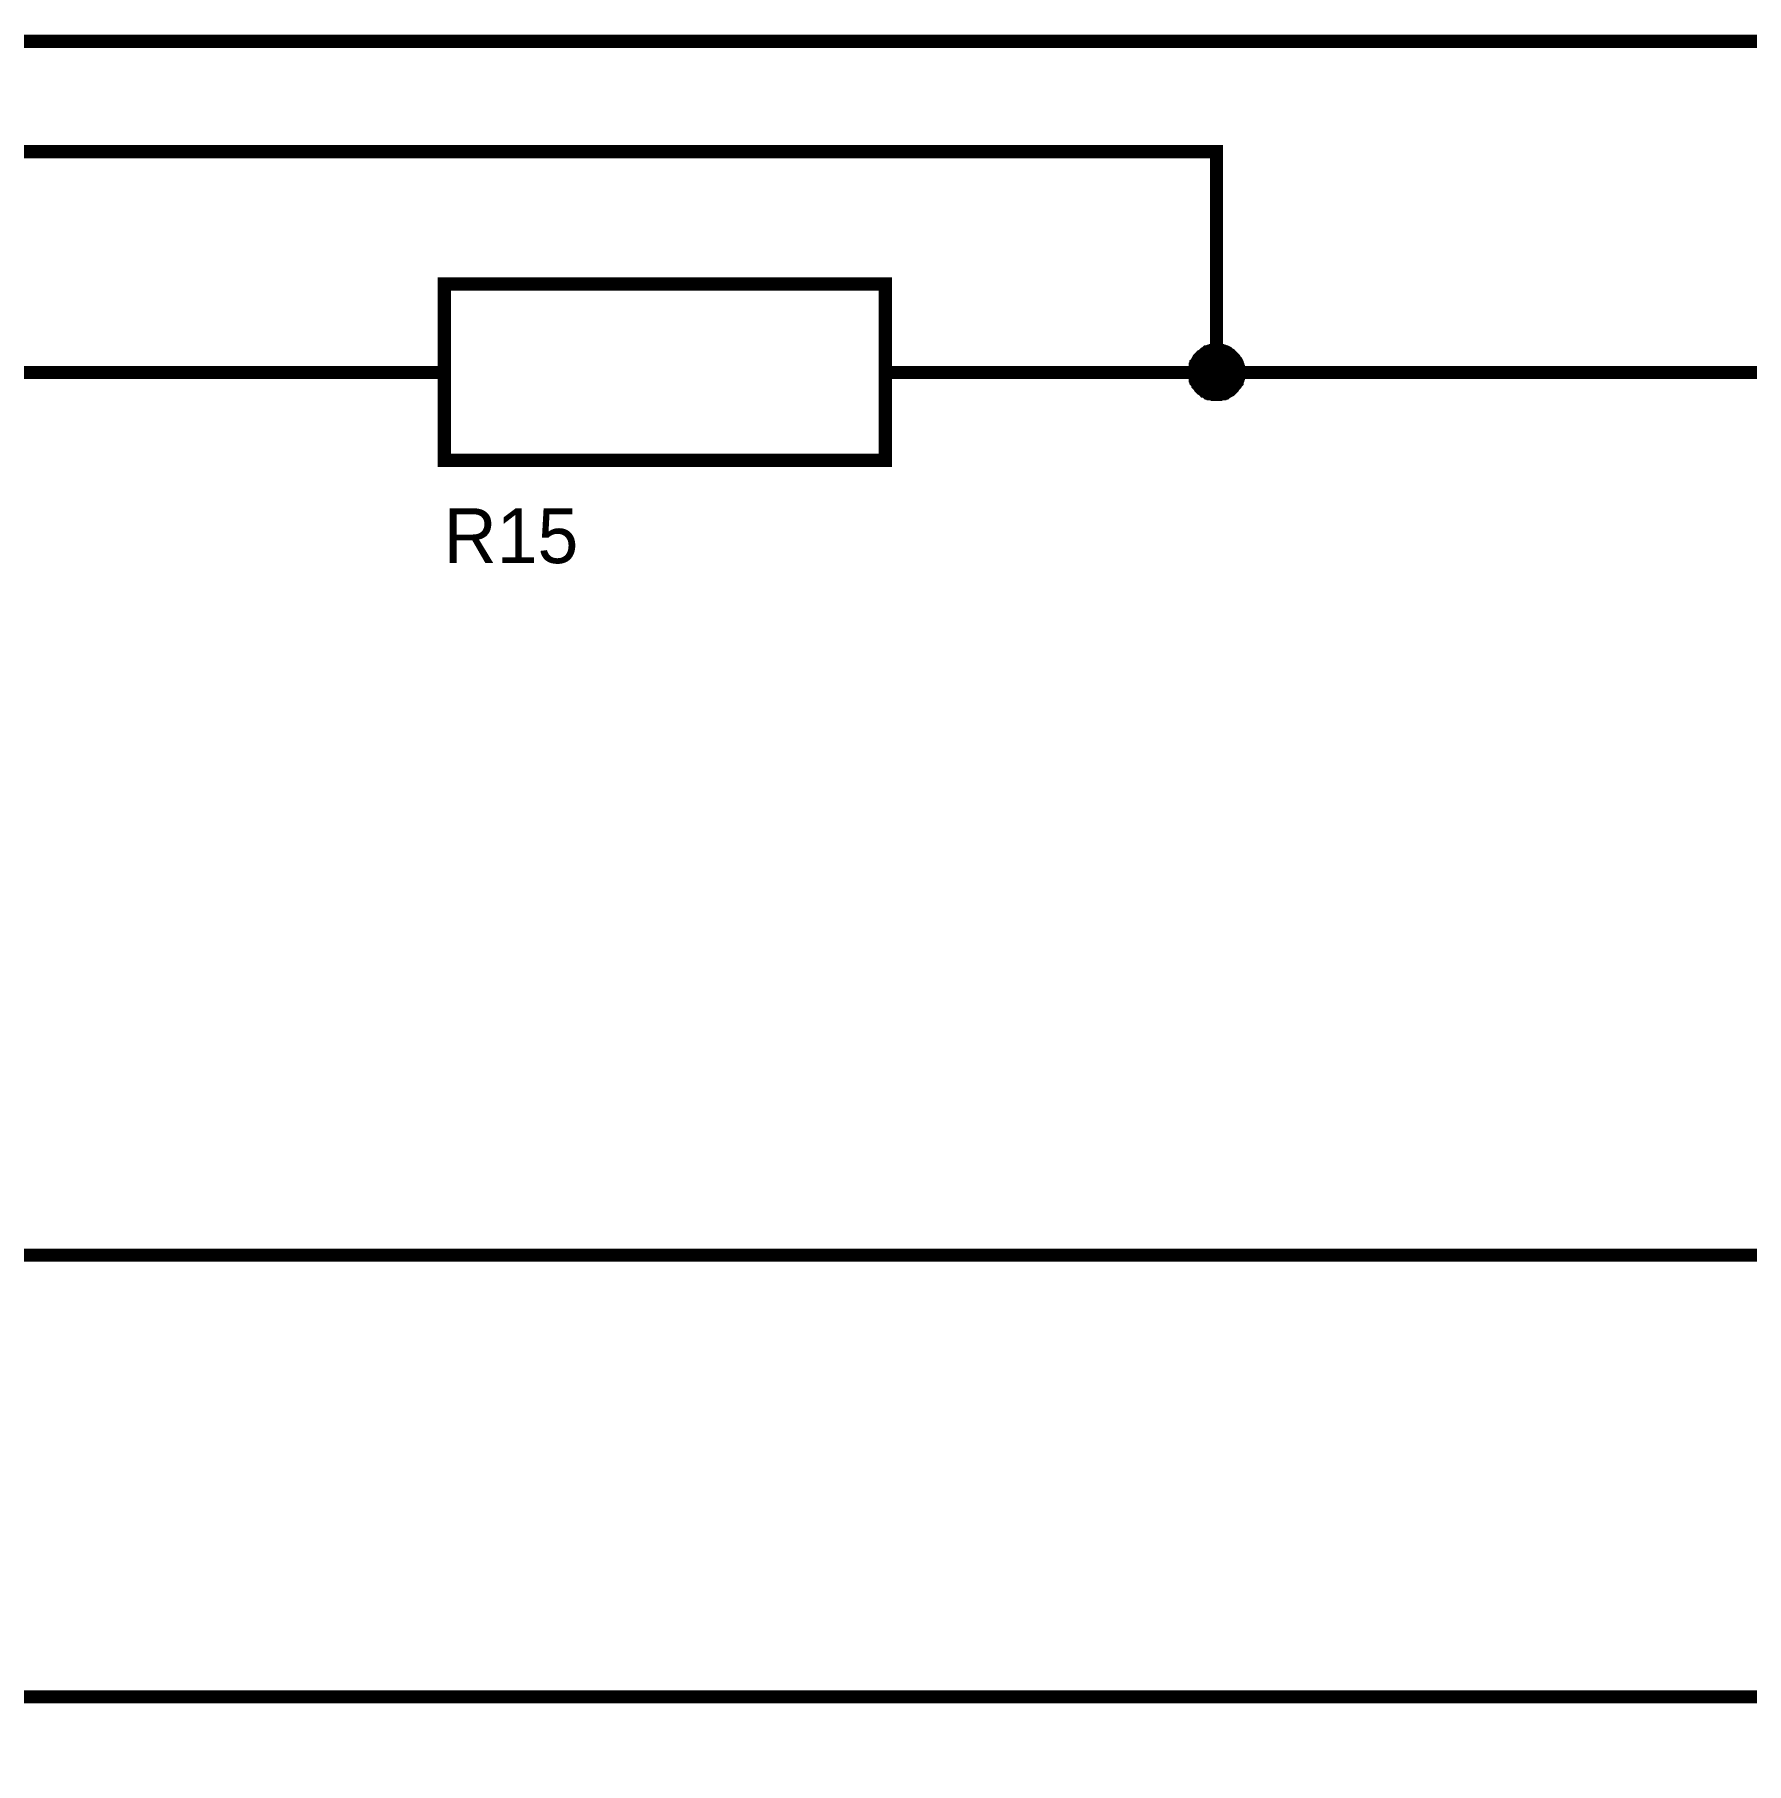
# Model space of a CAD drawing. Header units: millimetres. Extents: x 0 to 841, y 0 to 594.
# Drawn here: x 220.8 to 259.57, y 283.49 to 322.64 of the extents above; entities that cross this region are included whole.
import ezdxf

# ---------------------------------------------------------------- set-up
doc = ezdxf.new("R2010")
doc.units = ezdxf.units.MM
doc.layers.add('Sheet', color=255, linetype='Continuous')

msp = doc.modelspace()

# ---------------------------------------------------------------- linework, layer by layer
at = {"layer": 'Sheet', "const_width": 0.3}
for points in [[(185.095, 322.49), (337.534, 322.49), (337.534, 309.986), (332.534, 309.986)], [(332.534, 305), (340.034, 305), (340.034, 320.999), (285.049, 320.999), (285.049, 294.996), (202.579, 294.996), (137.61, 294.996)], [(137.61, 309.986), (170.094, 309.986), (170.094, 319.99), (247.564, 319.99), (247.564, 314.988), (242.564, 314.988)], [(332.534, 299.998), (342.534, 299.998), (342.534, 319.492), (280.049, 319.492), (280.049, 284.993), (190.095, 284.993), (137.61, 284.993)], [(247.067, 314.988), (247.067, 315.019), (247.067, 315.034), (247.067, 315.065), (247.083, 315.096), (247.083, 315.112), (247.083, 315.143), (247.098, 315.159), (247.098, 315.19), (247.114, 315.205), (247.129, 315.236), (247.145, 315.252), (247.145, 315.267), (247.16, 315.298), (247.176, 315.314), (247.191, 315.329), (247.207, 315.345), (247.222, 315.361), (247.253, 315.376), (247.269, 315.392), (247.284, 315.407), (247.3, 315.423), (247.331, 315.438), (247.347, 315.454), (247.362, 315.454), (247.393, 315.469), (247.409, 315.469), (247.44, 315.485), (247.455, 315.485), (247.486, 315.5), (247.517, 315.5), (247.533, 315.5), (247.564, 315.5)], [(247.067, 314.988), (247.067, 315.019), (247.067, 315.034), (247.067, 315.065), (247.083, 315.096), (247.083, 315.112), (247.083, 315.143), (247.098, 315.159), (247.098, 315.19), (247.114, 315.205), (247.129, 315.236), (247.145, 315.252), (247.145, 315.267), (247.16, 315.298), (247.176, 315.314), (247.191, 315.329), (247.207, 315.345), (247.222, 315.361), (247.253, 315.376), (247.269, 315.392), (247.284, 315.407), (247.3, 315.423), (247.331, 315.438), (247.347, 315.454), (247.362, 315.454), (247.393, 315.469), (247.409, 315.469), (247.44, 315.485), (247.455, 315.485), (247.486, 315.5), (247.517, 315.5), (247.533, 315.5), (247.564, 315.5)], [(247.067, 314.988), (247.067, 315.019), (247.067, 315.034), (247.067, 315.065), (247.083, 315.096), (247.083, 315.112), (247.083, 315.143), (247.098, 315.159), (247.098, 315.19), (247.114, 315.205), (247.129, 315.236), (247.145, 315.252), (247.145, 315.267), (247.16, 315.298), (247.176, 315.314), (247.191, 315.329), (247.207, 315.345), (247.222, 315.361), (247.253, 315.376), (247.269, 315.392), (247.284, 315.407), (247.3, 315.423), (247.331, 315.438), (247.347, 315.454), (247.362, 315.454), (247.393, 315.469), (247.409, 315.469), (247.44, 315.485), (247.455, 315.485), (247.486, 315.5), (247.517, 315.5), (247.533, 315.5), (247.564, 315.5)], [(247.067, 314.988), (247.067, 315.019), (247.067, 315.034), (247.067, 315.065), (247.083, 315.096), (247.083, 315.112), (247.083, 315.143), (247.098, 315.159), (247.098, 315.19), (247.114, 315.205), (247.129, 315.236), (247.145, 315.252), (247.145, 315.267), (247.16, 315.298), (247.176, 315.314), (247.191, 315.329), (247.207, 315.345), (247.222, 315.361), (247.253, 315.376), (247.269, 315.392), (247.284, 315.407), (247.3, 315.423), (247.331, 315.438), (247.347, 315.454), (247.362, 315.454), (247.393, 315.469), (247.409, 315.469), (247.44, 315.485), (247.455, 315.485), (247.486, 315.5), (247.517, 315.5), (247.533, 315.5), (247.564, 315.5)], [(247.067, 314.988), (247.067, 315.019), (247.067, 315.034), (247.067, 315.065), (247.083, 315.096), (247.083, 315.112), (247.083, 315.143), (247.098, 315.159), (247.098, 315.19), (247.114, 315.205), (247.129, 315.236), (247.145, 315.252), (247.145, 315.267), (247.16, 315.298), (247.176, 315.314), (247.191, 315.329), (247.207, 315.345), (247.222, 315.361), (247.253, 315.376), (247.269, 315.392), (247.284, 315.407), (247.3, 315.423), (247.331, 315.438), (247.347, 315.454), (247.362, 315.454), (247.393, 315.469), (247.409, 315.469), (247.44, 315.485), (247.455, 315.485), (247.486, 315.5), (247.517, 315.5), (247.533, 315.5), (247.564, 315.5)], [(247.067, 314.988), (247.067, 315.019), (247.067, 315.034), (247.067, 315.065), (247.083, 315.096), (247.083, 315.112), (247.083, 315.143), (247.098, 315.159), (247.098, 315.19), (247.114, 315.205), (247.129, 315.236), (247.145, 315.252), (247.145, 315.267), (247.16, 315.298), (247.176, 315.314), (247.191, 315.329), (247.207, 315.345), (247.222, 315.361), (247.253, 315.376), (247.269, 315.392), (247.284, 315.407), (247.3, 315.423), (247.331, 315.438), (247.347, 315.454), (247.362, 315.454), (247.393, 315.469), (247.409, 315.469), (247.44, 315.485), (247.455, 315.485), (247.486, 315.5), (247.517, 315.5), (247.533, 315.5), (247.564, 315.5)], [(247.067, 314.988), (247.067, 315.019), (247.067, 315.034), (247.067, 315.065), (247.083, 315.096), (247.083, 315.112), (247.083, 315.143), (247.098, 315.159), (247.098, 315.19), (247.114, 315.205), (247.129, 315.236), (247.145, 315.252), (247.145, 315.267), (247.16, 315.298), (247.176, 315.314), (247.191, 315.329), (247.207, 315.345), (247.222, 315.361), (247.253, 315.376), (247.269, 315.392), (247.284, 315.407), (247.3, 315.423), (247.331, 315.438), (247.347, 315.454), (247.362, 315.454), (247.393, 315.469), (247.409, 315.469), (247.44, 315.485), (247.455, 315.485), (247.486, 315.5), (247.517, 315.5), (247.533, 315.5), (247.564, 315.5)], [(247.067, 314.988), (247.067, 315.019), (247.067, 315.034), (247.067, 315.065), (247.083, 315.096), (247.083, 315.112), (247.083, 315.143), (247.098, 315.159), (247.098, 315.19), (247.114, 315.205), (247.129, 315.236), (247.145, 315.252), (247.145, 315.267), (247.16, 315.298), (247.176, 315.314), (247.191, 315.329), (247.207, 315.345), (247.222, 315.361), (247.253, 315.376), (247.269, 315.392), (247.284, 315.407), (247.3, 315.423), (247.331, 315.438), (247.347, 315.454), (247.362, 315.454), (247.393, 315.469), (247.409, 315.469), (247.44, 315.485), (247.455, 315.485), (247.486, 315.5), (247.517, 315.5), (247.533, 315.5), (247.564, 315.5)], [(247.564, 315.5), (247.564, 315.5)], [(247.564, 315.5), (247.595, 315.5), (247.611, 315.5), (247.642, 315.5), (247.673, 315.485), (247.688, 315.485), (247.719, 315.469), (247.735, 315.469), (247.766, 315.454), (247.781, 315.454), (247.812, 315.438), (247.828, 315.423), (247.843, 315.407), (247.875, 315.392), (247.89, 315.376), (247.906, 315.361), (247.921, 315.345), (247.937, 315.329), (247.952, 315.314), (247.968, 315.298), (247.983, 315.267), (247.999, 315.252), (248.014, 315.236), (248.03, 315.205), (248.03, 315.19), (248.045, 315.159), (248.045, 315.143), (248.061, 315.112), (248.061, 315.096), (248.076, 315.065), (248.076, 315.034), (248.076, 315.019), (248.076, 314.988)], [(247.564, 315.5), (247.564, 315.5)], [(247.564, 315.5), (247.595, 315.5), (247.611, 315.5), (247.642, 315.5), (247.673, 315.485), (247.688, 315.485), (247.719, 315.469), (247.735, 315.469), (247.766, 315.454), (247.781, 315.454), (247.812, 315.438), (247.828, 315.423), (247.843, 315.407), (247.875, 315.392), (247.89, 315.376), (247.906, 315.361), (247.921, 315.345), (247.937, 315.329), (247.952, 315.314), (247.968, 315.298), (247.983, 315.267), (247.999, 315.252), (248.014, 315.236), (248.03, 315.205), (248.03, 315.19), (248.045, 315.159), (248.045, 315.143), (248.061, 315.112), (248.061, 315.096), (248.076, 315.065), (248.076, 315.034), (248.076, 315.019), (248.076, 314.988)], [(247.564, 315.5), (247.564, 315.5)], [(247.564, 315.5), (247.595, 315.5), (247.611, 315.5), (247.642, 315.5), (247.673, 315.485), (247.688, 315.485), (247.719, 315.469), (247.735, 315.469), (247.766, 315.454), (247.781, 315.454), (247.812, 315.438), (247.828, 315.423), (247.843, 315.407), (247.875, 315.392), (247.89, 315.376), (247.906, 315.361), (247.921, 315.345), (247.937, 315.329), (247.952, 315.314), (247.968, 315.298), (247.983, 315.267), (247.999, 315.252), (248.014, 315.236), (248.03, 315.205), (248.03, 315.19), (248.045, 315.159), (248.045, 315.143), (248.061, 315.112), (248.061, 315.096), (248.076, 315.065), (248.076, 315.034), (248.076, 315.019), (248.076, 314.988)], [(247.564, 315.5), (247.564, 315.5)], [(247.564, 315.5), (247.595, 315.5), (247.611, 315.5), (247.642, 315.5), (247.673, 315.485), (247.688, 315.485), (247.719, 315.469), (247.735, 315.469), (247.766, 315.454), (247.781, 315.454), (247.812, 315.438), (247.828, 315.423), (247.843, 315.407), (247.875, 315.392), (247.89, 315.376), (247.906, 315.361), (247.921, 315.345), (247.937, 315.329), (247.952, 315.314), (247.968, 315.298), (247.983, 315.267), (247.999, 315.252), (248.014, 315.236), (248.03, 315.205), (248.03, 315.19), (248.045, 315.159), (248.045, 315.143), (248.061, 315.112), (248.061, 315.096), (248.076, 315.065), (248.076, 315.034), (248.076, 315.019), (248.076, 314.988)], [(247.564, 315.5), (247.564, 315.5)], [(247.564, 315.5), (247.595, 315.5), (247.611, 315.5), (247.642, 315.5), (247.673, 315.485), (247.688, 315.485), (247.719, 315.469), (247.735, 315.469), (247.766, 315.454), (247.781, 315.454), (247.812, 315.438), (247.828, 315.423), (247.843, 315.407), (247.875, 315.392), (247.89, 315.376), (247.906, 315.361), (247.921, 315.345), (247.937, 315.329), (247.952, 315.314), (247.968, 315.298), (247.983, 315.267), (247.999, 315.252), (248.014, 315.236), (248.03, 315.205), (248.03, 315.19), (248.045, 315.159), (248.045, 315.143), (248.061, 315.112), (248.061, 315.096), (248.076, 315.065), (248.076, 315.034), (248.076, 315.019), (248.076, 314.988)], [(247.564, 315.5), (247.564, 315.5)], [(247.564, 315.5), (247.595, 315.5), (247.611, 315.5), (247.642, 315.5), (247.673, 315.485), (247.688, 315.485), (247.719, 315.469), (247.735, 315.469), (247.766, 315.454), (247.781, 315.454), (247.812, 315.438), (247.828, 315.423), (247.843, 315.407), (247.875, 315.392), (247.89, 315.376), (247.906, 315.361), (247.921, 315.345), (247.937, 315.329), (247.952, 315.314), (247.968, 315.298), (247.983, 315.267), (247.999, 315.252), (248.014, 315.236), (248.03, 315.205), (248.03, 315.19), (248.045, 315.159), (248.045, 315.143), (248.061, 315.112), (248.061, 315.096), (248.076, 315.065), (248.076, 315.034), (248.076, 315.019), (248.076, 314.988)], [(247.564, 315.5), (247.564, 315.5)], [(247.564, 315.5), (247.595, 315.5), (247.611, 315.5), (247.642, 315.5), (247.673, 315.485), (247.688, 315.485), (247.719, 315.469), (247.735, 315.469), (247.766, 315.454), (247.781, 315.454), (247.812, 315.438), (247.828, 315.423), (247.843, 315.407), (247.875, 315.392), (247.89, 315.376), (247.906, 315.361), (247.921, 315.345), (247.937, 315.329), (247.952, 315.314), (247.968, 315.298), (247.983, 315.267), (247.999, 315.252), (248.014, 315.236), (248.03, 315.205), (248.03, 315.19), (248.045, 315.159), (248.045, 315.143), (248.061, 315.112), (248.061, 315.096), (248.076, 315.065), (248.076, 315.034), (248.076, 315.019), (248.076, 314.988)], [(247.564, 315.5), (247.564, 315.5)], [(247.564, 315.5), (247.595, 315.5), (247.611, 315.5), (247.642, 315.5), (247.673, 315.485), (247.688, 315.485), (247.719, 315.469), (247.735, 315.469), (247.766, 315.454), (247.781, 315.454), (247.812, 315.438), (247.828, 315.423), (247.843, 315.407), (247.875, 315.392), (247.89, 315.376), (247.906, 315.361), (247.921, 315.345), (247.937, 315.329), (247.952, 315.314), (247.968, 315.298), (247.983, 315.267), (247.999, 315.252), (248.014, 315.236), (248.03, 315.205), (248.03, 315.19), (248.045, 315.159), (248.045, 315.143), (248.061, 315.112), (248.061, 315.096), (248.076, 315.065), (248.076, 315.034), (248.076, 315.019), (248.076, 314.988)], [(215.079, 314.988), (227.579, 314.988)], [(230.079, 314.988), (227.579, 314.988)], [(240.064, 314.988), (242.564, 314.988)], [(247.564, 314.988), (265.064, 314.988), (265.064, 134.986), (240.064, 134.986)], [(247.564, 314.491), (247.533, 314.491), (247.517, 314.491), (247.486, 314.491), (247.455, 314.506), (247.44, 314.506), (247.409, 314.506), (247.393, 314.522), (247.362, 314.522), (247.347, 314.537), (247.331, 314.553), (247.3, 314.568), (247.284, 314.568), (247.269, 314.584), (247.253, 314.599), (247.222, 314.615), (247.207, 314.63), (247.191, 314.646), (247.176, 314.677), (247.16, 314.693), (247.145, 314.708), (247.145, 314.724), (247.129, 314.755), (247.114, 314.77), (247.098, 314.786), (247.098, 314.817), (247.083, 314.832), (247.083, 314.863), (247.083, 314.879), (247.067, 314.91), (247.067, 314.941), (247.067, 314.957), (247.067, 314.988)], [(247.067, 314.988), (247.067, 314.988)], [(247.564, 314.491), (247.533, 314.491), (247.517, 314.491), (247.486, 314.491), (247.455, 314.506), (247.44, 314.506), (247.409, 314.506), (247.393, 314.522), (247.362, 314.522), (247.347, 314.537), (247.331, 314.553), (247.3, 314.568), (247.284, 314.568), (247.269, 314.584), (247.253, 314.599), (247.222, 314.615), (247.207, 314.63), (247.191, 314.646), (247.176, 314.677), (247.16, 314.693), (247.145, 314.708), (247.145, 314.724), (247.129, 314.755), (247.114, 314.77), (247.098, 314.786), (247.098, 314.817), (247.083, 314.832), (247.083, 314.863), (247.083, 314.879), (247.067, 314.91), (247.067, 314.941), (247.067, 314.957), (247.067, 314.988)], [(247.067, 314.988), (247.067, 314.988)], [(247.564, 314.491), (247.533, 314.491), (247.517, 314.491), (247.486, 314.491), (247.455, 314.506), (247.44, 314.506), (247.409, 314.506), (247.393, 314.522), (247.362, 314.522), (247.347, 314.537), (247.331, 314.553), (247.3, 314.568), (247.284, 314.568), (247.269, 314.584), (247.253, 314.599), (247.222, 314.615), (247.207, 314.63), (247.191, 314.646), (247.176, 314.677), (247.16, 314.693), (247.145, 314.708), (247.145, 314.724), (247.129, 314.755), (247.114, 314.77), (247.098, 314.786), (247.098, 314.817), (247.083, 314.832), (247.083, 314.863), (247.083, 314.879), (247.067, 314.91), (247.067, 314.941), (247.067, 314.957), (247.067, 314.988)], [(247.067, 314.988), (247.067, 314.988)], [(247.564, 314.491), (247.533, 314.491), (247.517, 314.491), (247.486, 314.491), (247.455, 314.506), (247.44, 314.506), (247.409, 314.506), (247.393, 314.522), (247.362, 314.522), (247.347, 314.537), (247.331, 314.553), (247.3, 314.568), (247.284, 314.568), (247.269, 314.584), (247.253, 314.599), (247.222, 314.615), (247.207, 314.63), (247.191, 314.646), (247.176, 314.677), (247.16, 314.693), (247.145, 314.708), (247.145, 314.724), (247.129, 314.755), (247.114, 314.77), (247.098, 314.786), (247.098, 314.817), (247.083, 314.832), (247.083, 314.863), (247.083, 314.879), (247.067, 314.91), (247.067, 314.941), (247.067, 314.957), (247.067, 314.988)], [(247.067, 314.988), (247.067, 314.988)], [(247.564, 314.491), (247.533, 314.491), (247.517, 314.491), (247.486, 314.491), (247.455, 314.506), (247.44, 314.506), (247.409, 314.506), (247.393, 314.522), (247.362, 314.522), (247.347, 314.537), (247.331, 314.553), (247.3, 314.568), (247.284, 314.568), (247.269, 314.584), (247.253, 314.599), (247.222, 314.615), (247.207, 314.63), (247.191, 314.646), (247.176, 314.677), (247.16, 314.693), (247.145, 314.708), (247.145, 314.724), (247.129, 314.755), (247.114, 314.77), (247.098, 314.786), (247.098, 314.817), (247.083, 314.832), (247.083, 314.863), (247.083, 314.879), (247.067, 314.91), (247.067, 314.941), (247.067, 314.957), (247.067, 314.988)], [(247.067, 314.988), (247.067, 314.988)], [(247.564, 314.491), (247.533, 314.491), (247.517, 314.491), (247.486, 314.491), (247.455, 314.506), (247.44, 314.506), (247.409, 314.506), (247.393, 314.522), (247.362, 314.522), (247.347, 314.537), (247.331, 314.553), (247.3, 314.568), (247.284, 314.568), (247.269, 314.584), (247.253, 314.599), (247.222, 314.615), (247.207, 314.63), (247.191, 314.646), (247.176, 314.677), (247.16, 314.693), (247.145, 314.708), (247.145, 314.724), (247.129, 314.755), (247.114, 314.77), (247.098, 314.786), (247.098, 314.817), (247.083, 314.832), (247.083, 314.863), (247.083, 314.879), (247.067, 314.91), (247.067, 314.941), (247.067, 314.957), (247.067, 314.988)], [(247.067, 314.988), (247.067, 314.988)], [(247.564, 314.491), (247.533, 314.491), (247.517, 314.491), (247.486, 314.491), (247.455, 314.506), (247.44, 314.506), (247.409, 314.506), (247.393, 314.522), (247.362, 314.522), (247.347, 314.537), (247.331, 314.553), (247.3, 314.568), (247.284, 314.568), (247.269, 314.584), (247.253, 314.599), (247.222, 314.615), (247.207, 314.63), (247.191, 314.646), (247.176, 314.677), (247.16, 314.693), (247.145, 314.708), (247.145, 314.724), (247.129, 314.755), (247.114, 314.77), (247.098, 314.786), (247.098, 314.817), (247.083, 314.832), (247.083, 314.863), (247.083, 314.879), (247.067, 314.91), (247.067, 314.941), (247.067, 314.957), (247.067, 314.988)], [(247.067, 314.988), (247.067, 314.988)], [(247.564, 314.491), (247.533, 314.491), (247.517, 314.491), (247.486, 314.491), (247.455, 314.506), (247.44, 314.506), (247.409, 314.506), (247.393, 314.522), (247.362, 314.522), (247.347, 314.537), (247.331, 314.553), (247.3, 314.568), (247.284, 314.568), (247.269, 314.584), (247.253, 314.599), (247.222, 314.615), (247.207, 314.63), (247.191, 314.646), (247.176, 314.677), (247.16, 314.693), (247.145, 314.708), (247.145, 314.724), (247.129, 314.755), (247.114, 314.77), (247.098, 314.786), (247.098, 314.817), (247.083, 314.832), (247.083, 314.863), (247.083, 314.879), (247.067, 314.91), (247.067, 314.941), (247.067, 314.957), (247.067, 314.988)], [(247.067, 314.988), (247.067, 314.988)], [(248.076, 314.988), (248.076, 314.957), (248.076, 314.941), (248.076, 314.91), (248.061, 314.879), (248.061, 314.863), (248.045, 314.832), (248.045, 314.817), (248.03, 314.786), (248.03, 314.77), (248.014, 314.755), (247.999, 314.724), (247.983, 314.708), (247.968, 314.693), (247.952, 314.677), (247.937, 314.646), (247.921, 314.63), (247.906, 314.615), (247.89, 314.599), (247.875, 314.584), (247.843, 314.568), (247.828, 314.568), (247.812, 314.553), (247.781, 314.537), (247.766, 314.522), (247.735, 314.522), (247.719, 314.506), (247.688, 314.506), (247.673, 314.506), (247.642, 314.491), (247.611, 314.491), (247.595, 314.491), (247.564, 314.491)], [(248.076, 314.988), (248.076, 314.957), (248.076, 314.941), (248.076, 314.91), (248.061, 314.879), (248.061, 314.863), (248.045, 314.832), (248.045, 314.817), (248.03, 314.786), (248.03, 314.77), (248.014, 314.755), (247.999, 314.724), (247.983, 314.708), (247.968, 314.693), (247.952, 314.677), (247.937, 314.646), (247.921, 314.63), (247.906, 314.615), (247.89, 314.599), (247.875, 314.584), (247.843, 314.568), (247.828, 314.568), (247.812, 314.553), (247.781, 314.537), (247.766, 314.522), (247.735, 314.522), (247.719, 314.506), (247.688, 314.506), (247.673, 314.506), (247.642, 314.491), (247.611, 314.491), (247.595, 314.491), (247.564, 314.491)], [(248.076, 314.988), (248.076, 314.957), (248.076, 314.941), (248.076, 314.91), (248.061, 314.879), (248.061, 314.863), (248.045, 314.832), (248.045, 314.817), (248.03, 314.786), (248.03, 314.77), (248.014, 314.755), (247.999, 314.724), (247.983, 314.708), (247.968, 314.693), (247.952, 314.677), (247.937, 314.646), (247.921, 314.63), (247.906, 314.615), (247.89, 314.599), (247.875, 314.584), (247.843, 314.568), (247.828, 314.568), (247.812, 314.553), (247.781, 314.537), (247.766, 314.522), (247.735, 314.522), (247.719, 314.506), (247.688, 314.506), (247.673, 314.506), (247.642, 314.491), (247.611, 314.491), (247.595, 314.491), (247.564, 314.491)], [(248.076, 314.988), (248.076, 314.957), (248.076, 314.941), (248.076, 314.91), (248.061, 314.879), (248.061, 314.863), (248.045, 314.832), (248.045, 314.817), (248.03, 314.786), (248.03, 314.77), (248.014, 314.755), (247.999, 314.724), (247.983, 314.708), (247.968, 314.693), (247.952, 314.677), (247.937, 314.646), (247.921, 314.63), (247.906, 314.615), (247.89, 314.599), (247.875, 314.584), (247.843, 314.568), (247.828, 314.568), (247.812, 314.553), (247.781, 314.537), (247.766, 314.522), (247.735, 314.522), (247.719, 314.506), (247.688, 314.506), (247.673, 314.506), (247.642, 314.491), (247.611, 314.491), (247.595, 314.491), (247.564, 314.491)], [(248.076, 314.988), (248.076, 314.957), (248.076, 314.941), (248.076, 314.91), (248.061, 314.879), (248.061, 314.863), (248.045, 314.832), (248.045, 314.817), (248.03, 314.786), (248.03, 314.77), (248.014, 314.755), (247.999, 314.724), (247.983, 314.708), (247.968, 314.693), (247.952, 314.677), (247.937, 314.646), (247.921, 314.63), (247.906, 314.615), (247.89, 314.599), (247.875, 314.584), (247.843, 314.568), (247.828, 314.568), (247.812, 314.553), (247.781, 314.537), (247.766, 314.522), (247.735, 314.522), (247.719, 314.506), (247.688, 314.506), (247.673, 314.506), (247.642, 314.491), (247.611, 314.491), (247.595, 314.491), (247.564, 314.491)], [(248.076, 314.988), (248.076, 314.957), (248.076, 314.941), (248.076, 314.91), (248.061, 314.879), (248.061, 314.863), (248.045, 314.832), (248.045, 314.817), (248.03, 314.786), (248.03, 314.77), (248.014, 314.755), (247.999, 314.724), (247.983, 314.708), (247.968, 314.693), (247.952, 314.677), (247.937, 314.646), (247.921, 314.63), (247.906, 314.615), (247.89, 314.599), (247.875, 314.584), (247.843, 314.568), (247.828, 314.568), (247.812, 314.553), (247.781, 314.537), (247.766, 314.522), (247.735, 314.522), (247.719, 314.506), (247.688, 314.506), (247.673, 314.506), (247.642, 314.491), (247.611, 314.491), (247.595, 314.491), (247.564, 314.491)], [(248.076, 314.988), (248.076, 314.957), (248.076, 314.941), (248.076, 314.91), (248.061, 314.879), (248.061, 314.863), (248.045, 314.832), (248.045, 314.817), (248.03, 314.786), (248.03, 314.77), (248.014, 314.755), (247.999, 314.724), (247.983, 314.708), (247.968, 314.693), (247.952, 314.677), (247.937, 314.646), (247.921, 314.63), (247.906, 314.615), (247.89, 314.599), (247.875, 314.584), (247.843, 314.568), (247.828, 314.568), (247.812, 314.553), (247.781, 314.537), (247.766, 314.522), (247.735, 314.522), (247.719, 314.506), (247.688, 314.506), (247.673, 314.506), (247.642, 314.491), (247.611, 314.491), (247.595, 314.491), (247.564, 314.491)], [(248.076, 314.988), (248.076, 314.957), (248.076, 314.941), (248.076, 314.91), (248.061, 314.879), (248.061, 314.863), (248.045, 314.832), (248.045, 314.817), (248.03, 314.786), (248.03, 314.77), (248.014, 314.755), (247.999, 314.724), (247.983, 314.708), (247.968, 314.693), (247.952, 314.677), (247.937, 314.646), (247.921, 314.63), (247.906, 314.615), (247.89, 314.599), (247.875, 314.584), (247.843, 314.568), (247.828, 314.568), (247.812, 314.553), (247.781, 314.537), (247.766, 314.522), (247.735, 314.522), (247.719, 314.506), (247.688, 314.506), (247.673, 314.506), (247.642, 314.491), (247.611, 314.491), (247.595, 314.491), (247.564, 314.491)], [(248.076, 314.988), (248.076, 314.988), (248.076, 314.988), (248.076, 314.988), (248.076, 314.988), (248.076, 314.988), (248.076, 314.988), (248.076, 314.988), (248.076, 314.988), (248.076, 314.988), (248.076, 314.988), (248.076, 314.988), (248.076, 314.988), (248.076, 314.988), (248.076, 314.988), (248.076, 314.988), (248.076, 314.988), (248.076, 314.988), (248.076, 314.988), (248.076, 314.988), (248.076, 314.988), (248.076, 314.988), (248.076, 314.988), (248.076, 314.988), (248.076, 314.988), (248.076, 314.988), (248.076, 314.988), (248.076, 314.988), (248.076, 314.988), (248.076, 314.988), (248.076, 314.988), (248.076, 314.988), (248.076, 314.988)], [(248.076, 314.988), (248.076, 314.988)], [(248.076, 314.988), (248.076, 314.988), (248.076, 314.988), (248.076, 314.988), (248.076, 314.988), (248.076, 314.988), (248.076, 314.988), (248.076, 314.988), (248.076, 314.988), (248.076, 314.988), (248.076, 314.988), (248.076, 314.988), (248.076, 314.988), (248.076, 314.988), (248.076, 314.988), (248.076, 314.988), (248.076, 314.988), (248.076, 314.988), (248.076, 314.988), (248.076, 314.988), (248.076, 314.988), (248.076, 314.988), (248.076, 314.988), (248.076, 314.988), (248.076, 314.988), (248.076, 314.988), (248.076, 314.988), (248.076, 314.988), (248.076, 314.988), (248.076, 314.988), (248.076, 314.988), (248.076, 314.988), (248.076, 314.988)], [(248.076, 314.988), (248.076, 314.988)], [(248.076, 314.988), (248.076, 314.988), (248.076, 314.988), (248.076, 314.988), (248.076, 314.988), (248.076, 314.988), (248.076, 314.988), (248.076, 314.988), (248.076, 314.988), (248.076, 314.988), (248.076, 314.988), (248.076, 314.988), (248.076, 314.988), (248.076, 314.988), (248.076, 314.988), (248.076, 314.988), (248.076, 314.988), (248.076, 314.988), (248.076, 314.988), (248.076, 314.988), (248.076, 314.988), (248.076, 314.988), (248.076, 314.988), (248.076, 314.988), (248.076, 314.988), (248.076, 314.988), (248.076, 314.988), (248.076, 314.988), (248.076, 314.988), (248.076, 314.988), (248.076, 314.988), (248.076, 314.988), (248.076, 314.988)], [(248.076, 314.988), (248.076, 314.988)], [(248.076, 314.988), (248.076, 314.988), (248.076, 314.988), (248.076, 314.988), (248.076, 314.988), (248.076, 314.988), (248.076, 314.988), (248.076, 314.988), (248.076, 314.988), (248.076, 314.988), (248.076, 314.988), (248.076, 314.988), (248.076, 314.988), (248.076, 314.988), (248.076, 314.988), (248.076, 314.988), (248.076, 314.988), (248.076, 314.988), (248.076, 314.988), (248.076, 314.988), (248.076, 314.988), (248.076, 314.988), (248.076, 314.988), (248.076, 314.988), (248.076, 314.988), (248.076, 314.988), (248.076, 314.988), (248.076, 314.988), (248.076, 314.988), (248.076, 314.988), (248.076, 314.988), (248.076, 314.988), (248.076, 314.988)], [(248.076, 314.988), (248.076, 314.988)], [(248.076, 314.988), (248.076, 314.988), (248.076, 314.988), (248.076, 314.988), (248.076, 314.988), (248.076, 314.988), (248.076, 314.988), (248.076, 314.988), (248.076, 314.988), (248.076, 314.988), (248.076, 314.988), (248.076, 314.988), (248.076, 314.988), (248.076, 314.988), (248.076, 314.988), (248.076, 314.988), (248.076, 314.988), (248.076, 314.988), (248.076, 314.988), (248.076, 314.988), (248.076, 314.988), (248.076, 314.988), (248.076, 314.988), (248.076, 314.988), (248.076, 314.988), (248.076, 314.988), (248.076, 314.988), (248.076, 314.988), (248.076, 314.988), (248.076, 314.988), (248.076, 314.988), (248.076, 314.988), (248.076, 314.988)], [(248.076, 314.988), (248.076, 314.988)], [(248.076, 314.988), (248.076, 314.988), (248.076, 314.988), (248.076, 314.988), (248.076, 314.988), (248.076, 314.988), (248.076, 314.988), (248.076, 314.988), (248.076, 314.988), (248.076, 314.988), (248.076, 314.988), (248.076, 314.988), (248.076, 314.988), (248.076, 314.988), (248.076, 314.988), (248.076, 314.988), (248.076, 314.988), (248.076, 314.988), (248.076, 314.988), (248.076, 314.988), (248.076, 314.988), (248.076, 314.988), (248.076, 314.988), (248.076, 314.988), (248.076, 314.988), (248.076, 314.988), (248.076, 314.988), (248.076, 314.988), (248.076, 314.988), (248.076, 314.988), (248.076, 314.988), (248.076, 314.988), (248.076, 314.988)], [(248.076, 314.988), (248.076, 314.988)], [(248.076, 314.988), (248.076, 314.988), (248.076, 314.988), (248.076, 314.988), (248.076, 314.988), (248.076, 314.988), (248.076, 314.988), (248.076, 314.988), (248.076, 314.988), (248.076, 314.988), (248.076, 314.988), (248.076, 314.988), (248.076, 314.988), (248.076, 314.988), (248.076, 314.988), (248.076, 314.988), (248.076, 314.988), (248.076, 314.988), (248.076, 314.988), (248.076, 314.988), (248.076, 314.988), (248.076, 314.988), (248.076, 314.988), (248.076, 314.988), (248.076, 314.988), (248.076, 314.988), (248.076, 314.988), (248.076, 314.988), (248.076, 314.988), (248.076, 314.988), (248.076, 314.988), (248.076, 314.988), (248.076, 314.988)], [(248.076, 314.988), (248.076, 314.988)], [(248.076, 314.988), (248.076, 314.988), (248.076, 314.988), (248.076, 314.988), (248.076, 314.988), (248.076, 314.988), (248.076, 314.988), (248.076, 314.988), (248.076, 314.988), (248.076, 314.988), (248.076, 314.988), (248.076, 314.988), (248.076, 314.988), (248.076, 314.988), (248.076, 314.988), (248.076, 314.988), (248.076, 314.988), (248.076, 314.988), (248.076, 314.988), (248.076, 314.988), (248.076, 314.988), (248.076, 314.988), (248.076, 314.988), (248.076, 314.988), (248.076, 314.988), (248.076, 314.988), (248.076, 314.988), (248.076, 314.988), (248.076, 314.988), (248.076, 314.988), (248.076, 314.988), (248.076, 314.988), (248.076, 314.988)], [(248.076, 314.988), (248.076, 314.988)]]:
    msp.add_lwpolyline(points, dxfattribs=at)
msp.add_lwpolyline([(230.079, 316.992), (240.064, 316.992), (240.064, 312.999), (230.079, 312.999), (230.079, 316.992)], close=True, dxfattribs=at)
at = {"layer": 'Sheet', "const_width": 0.508}
msp.add_lwpolyline([(247.246, 315, 1), (247.754, 315, 1)], format="xyb", close=True, dxfattribs=at)

# ---------------------------------------------------------------- texts
at = {"layer": 'Sheet'}
msp.add_text('R15', height=1.2427, dxfattribs=at).set_placement((230.064, 310.669))

doc.saveas('drawing.dxf')
